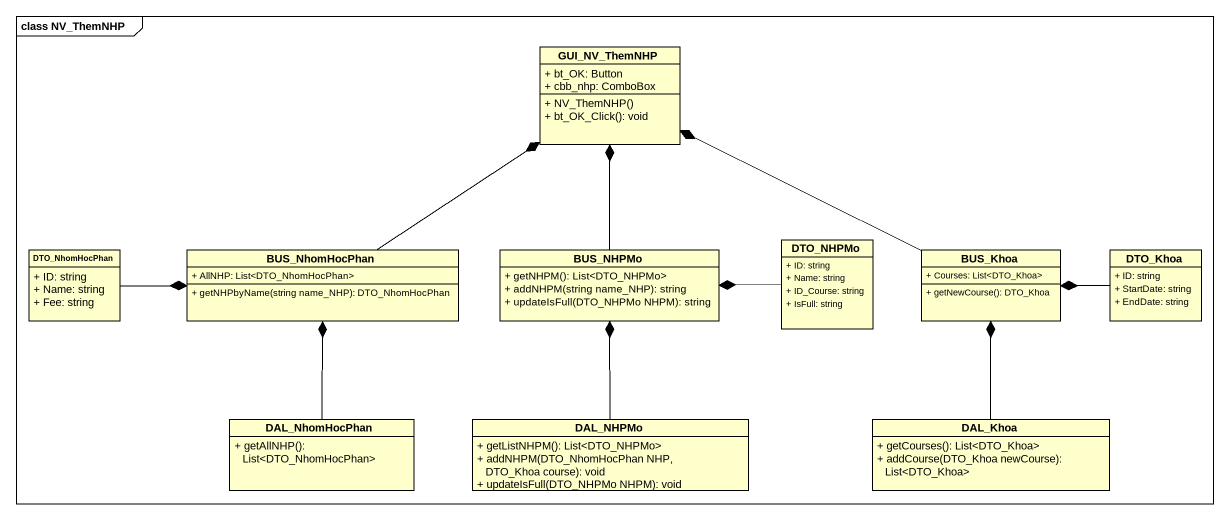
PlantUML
@startuml
mainframe class NV_ThemNHP
hide circle
hide empty members
skinparam classAttributeIconSize 0
class GUI_NV_ThemNHP {
  + bt_OK: Button
  + cbb_nhp: ComboBox
  + NV_ThemNHP()
  + bt_OK_Click(): void
}
class DTO_NhomHocPhan {
  + ID: string
  + Name: string
  + Fee: string
}
class BUS_NhomHocPhan {
  + AllNHP: List<DTO_NhomHocPhan>
  + getNHPbyName(string name_NHP): DTO_NhomHocPhan
}
class BUS_NHPMo {
  + getNHPM(): List<DTO_NHPMo>
  + addNHPM(string name_NHP): string
  + updateIsFull(DTO_NHPMo NHPM): string
}
class DTO_NHPMo {
  + ID: string
  + Name: string
  + ID_Course: string
  + IsFull: string
}
class BUS_Khoa {
  + Courses: List<DTO_Khoa>
  + getNewCourse(): DTO_Khoa
}
class DTO_Khoa {
  + ID: string
  + StartDate: string
  + EndDate: string
}
class DAL_NhomHocPhan {
  + getAllNHP(): List<DTO_NhomHocPhan>
}
class DAL_NHPMo {
  + getListNHPM(): List<DTO_NHPMo>
  + addNHPM(DTO_NhomHocPhan NHP, DTO_Khoa course): void
  + updateIsFull(DTO_NHPMo NHPM): void
}
class DAL_Khoa {
  + getCourses(): List<DTO_Khoa>
  + addCourse(DTO_Khoa newCourse): List<DTO_Khoa>
}
DTO_NhomHocPhan -right-* BUS_NhomHocPhan
BUS_NhomHocPhan -up-* GUI_NV_ThemNHP
BUS_NHPMo -up-* GUI_NV_ThemNHP
DTO_NHPMo -left-* BUS_NHPMo
BUS_Khoa -left-* GUI_NV_ThemNHP
DTO_Khoa -left-* BUS_Khoa
DAL_NhomHocPhan -up-* BUS_NhomHocPhan
DAL_NHPMo -up-* BUS_NHPMo
DAL_Khoa -up-* BUS_Khoa
@enduml
